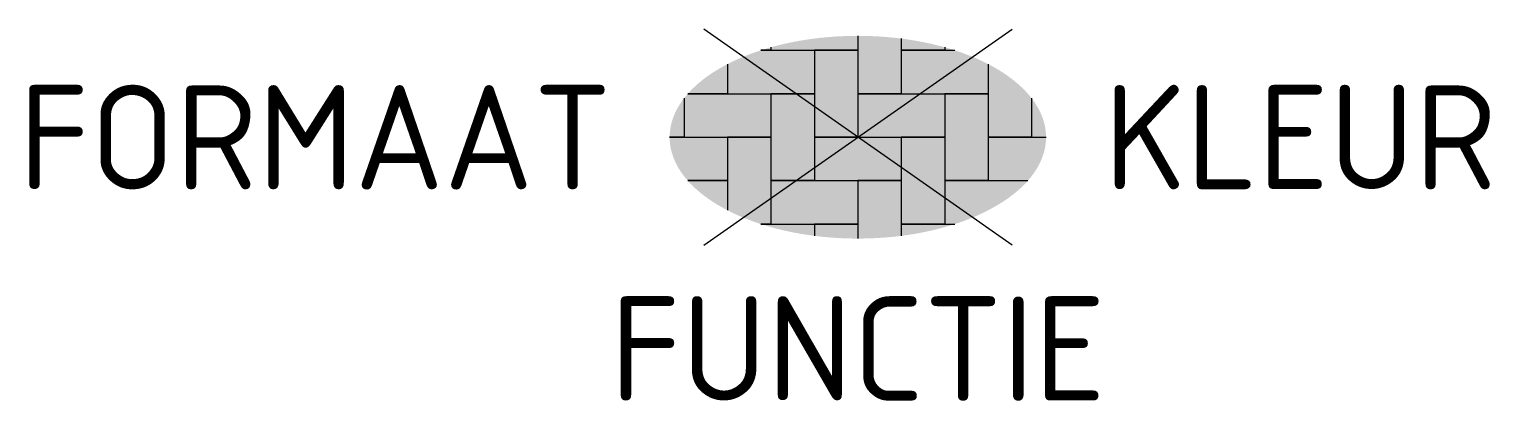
# Model space of a CAD drawing. Header units: metres. Extents: x -14.3 to 10.9, y -4.6 to 1.9.
import ezdxf
from ezdxf.enums import TextEntityAlignment as Align

# ---------------------------------------------------------------- set-up
doc = ezdxf.new("R2010")
doc.units = ezdxf.units.M
doc.styles.add('NLCS-ISO', font='NLCS-ISO.ttf')

msp = doc.modelspace()

# ---------------------------------------------------------------- hatches: boundary and pattern name
h = msp.add_hatch(color=254)
h.dxf.hatch_style = 1
edge = h.paths.add_edge_path()
edge.add_ellipse((0, 0), major_axis=(-3.25, 0), ratio=0.538462, start_angle=0, end_angle=360)

# ---------------------------------------------------------------- linework, layer by layer
for p, q in [((-2.662, -1.864), (2.662, 1.864)), ((2.662, -1.864), (-2.662, 1.864)), ((-1.5, 1.552), (-1.5, 1.5)), ((-1.5, 1.552), (-1.5, 1.5)), ((0, 1.75), (0, 0.75)), ((0, 1.75), (0, 1.5)), ((0.75, 1.702), (0.75, 0.75)), ((0.75, 1.702), (0.75, 1.5)), ((1.5, 1.552), (1.5, 1.5)), ((1.5, 1.552), (1.5, 1.5)), ((-2.25, 1.262), (-2.25, 0.75)), ((-2.25, 1.262), (-2.25, 0.75)), ((-1.674, 1.5), (-0.75, 1.5)), ((-1.5, 1.5), (-1.674, 1.5)), ((-1.5, 1.5), (0, 1.5)), ((0, 1.5), (-0.75, 1.5)), ((-0.75, 1.5), (-0.75, 0)), ((-0.75, 1.5), (-0.75, 0.75)), ((0, 1.5), (0, 0)), ((0.75, 1.5), (0.75, 0.75)), ((0.75, 1.5), (1.674, 1.5)), ((1.5, 1.5), (0.75, 1.5)), ((1.5, 1.5), (1.674, 1.5)), ((2.25, 1.262), (2.25, 0.75)), ((2.25, 1.262), (2.25, 0)), ((-3, 0.673), (-3, 0)), ((-3, 0.673), (-3, 0)), ((-2.25, 0.75), (-2.936, 0.75)), ((-2.936, 0.75), (-1.5, 0.75)), ((-2.25, 0.75), (-0.75, 0.75)), ((-0.75, 0.75), (-1.5, 0.75)), ((-1.5, 0.75), (-1.5, -0.75)), ((-1.5, 0.75), (-1.5, 0)), ((-0.75, 0.75), (-0.75, -0.75)), ((0, 0.75), (1.5, 0.75)), ((0, 0.75), (0, 0)), ((0.75, 0.75), (0, 0.75)), ((0.75, 0.75), (2.25, 0.75)), ((1.5, 0.75), (1.5, 0)), ((2.25, 0.75), (1.5, 0.75)), ((1.5, 0.75), (1.5, -0.75)), ((2.25, 0.75), (2.25, -0.75)), ((3, 0.673), (3, 0)), ((3, 0.673), (3, 0)), ((0, 0), (-0.75, 0)), ((0, 0), (1.5, 0)), ((1.5, 0), (0.75, 0)), ((1.5, 0), (1.5, -1.5)), ((2.25, 0), (2.25, -0.75)), ((2.25, 0), (3.25, 0)), ((3, 0), (2.25, 0)), ((3, 0), (3.25, 0)), ((-3, 0), (-3.25, 0)), ((-3.25, 0), (-2.25, 0)), ((-3, 0), (-1.5, 0)), ((-1.5, 0), (-2.25, 0)), ((-2.25, 0), (-2.25, -1.262)), ((-2.25, 0), (-2.25, -0.75)), ((-1.5, 0), (-1.5, -1.5)), ((-0.75, 0), (-0.75, -0.75)), ((-0.75, 0), (0.75, 0)), ((0.75, 0), (0.75, -0.75)), ((0.75, 0), (0.75, -1.5)), ((-2.25, -0.75), (-2.936, -0.75)), ((-2.936, -0.75), (-2.25, -0.75)), ((-2.25, -0.75), (-2.25, -1.262)), ((-0.75, -0.75), (-1.5, -0.75)), ((-1.5, -0.75), (-1.5, -1.5)), ((-1.5, -0.75), (0, -0.75)), ((-0.75, -0.75), (0.75, -0.75)), ((0, -0.75), (0, -1.5)), ((0.75, -0.75), (0, -0.75)), ((0, -0.75), (0, -1.75)), ((0.75, -0.75), (0.75, -1.702)), ((1.5, -0.75), (1.5, -1.5)), ((1.5, -0.75), (2.936, -0.75)), ((2.25, -0.75), (1.5, -0.75)), ((2.25, -0.75), (2.936, -0.75)), ((-1.5, -1.5), (-1.674, -1.5)), ((-1.674, -1.5), (-0.75, -1.5)), ((-1.5, -1.5), (0, -1.5)), ((-0.75, -1.5), (-0.75, -1.702)), ((0, -1.5), (-0.75, -1.5)), ((-0.75, -1.5), (-0.75, -1.702)), ((0, -1.5), (0, -1.75)), ((1.5, -1.5), (0.75, -1.5)), ((0.75, -1.5), (0.75, -1.702)), ((0.75, -1.5), (1.674, -1.5)), ((1.5, -1.5), (1.674, -1.5))]:
    msp.add_line(p, q)

# ---------------------------------------------------------------- texts
at = {"style": 'NLCS-ISO'}
msp.add_attdef('FORMAAT', text='30x15', height=1.8, dxfattribs=at).set_placement((-4.25, 0), align=Align.MIDDLE_RIGHT)
msp.add_attdef('KLEUR', text='', height=1.8, dxfattribs=at).set_placement((4.25, 0), align=Align.MIDDLE_LEFT)
at = {"style": 'NLCS-ISO', "flags": 1}
msp.add_attdef('FUNCTIE', text='', height=1.8, dxfattribs=at).set_placement((0, -2.75), align=Align.TOP_CENTER)

doc.saveas('drawing.dxf')
